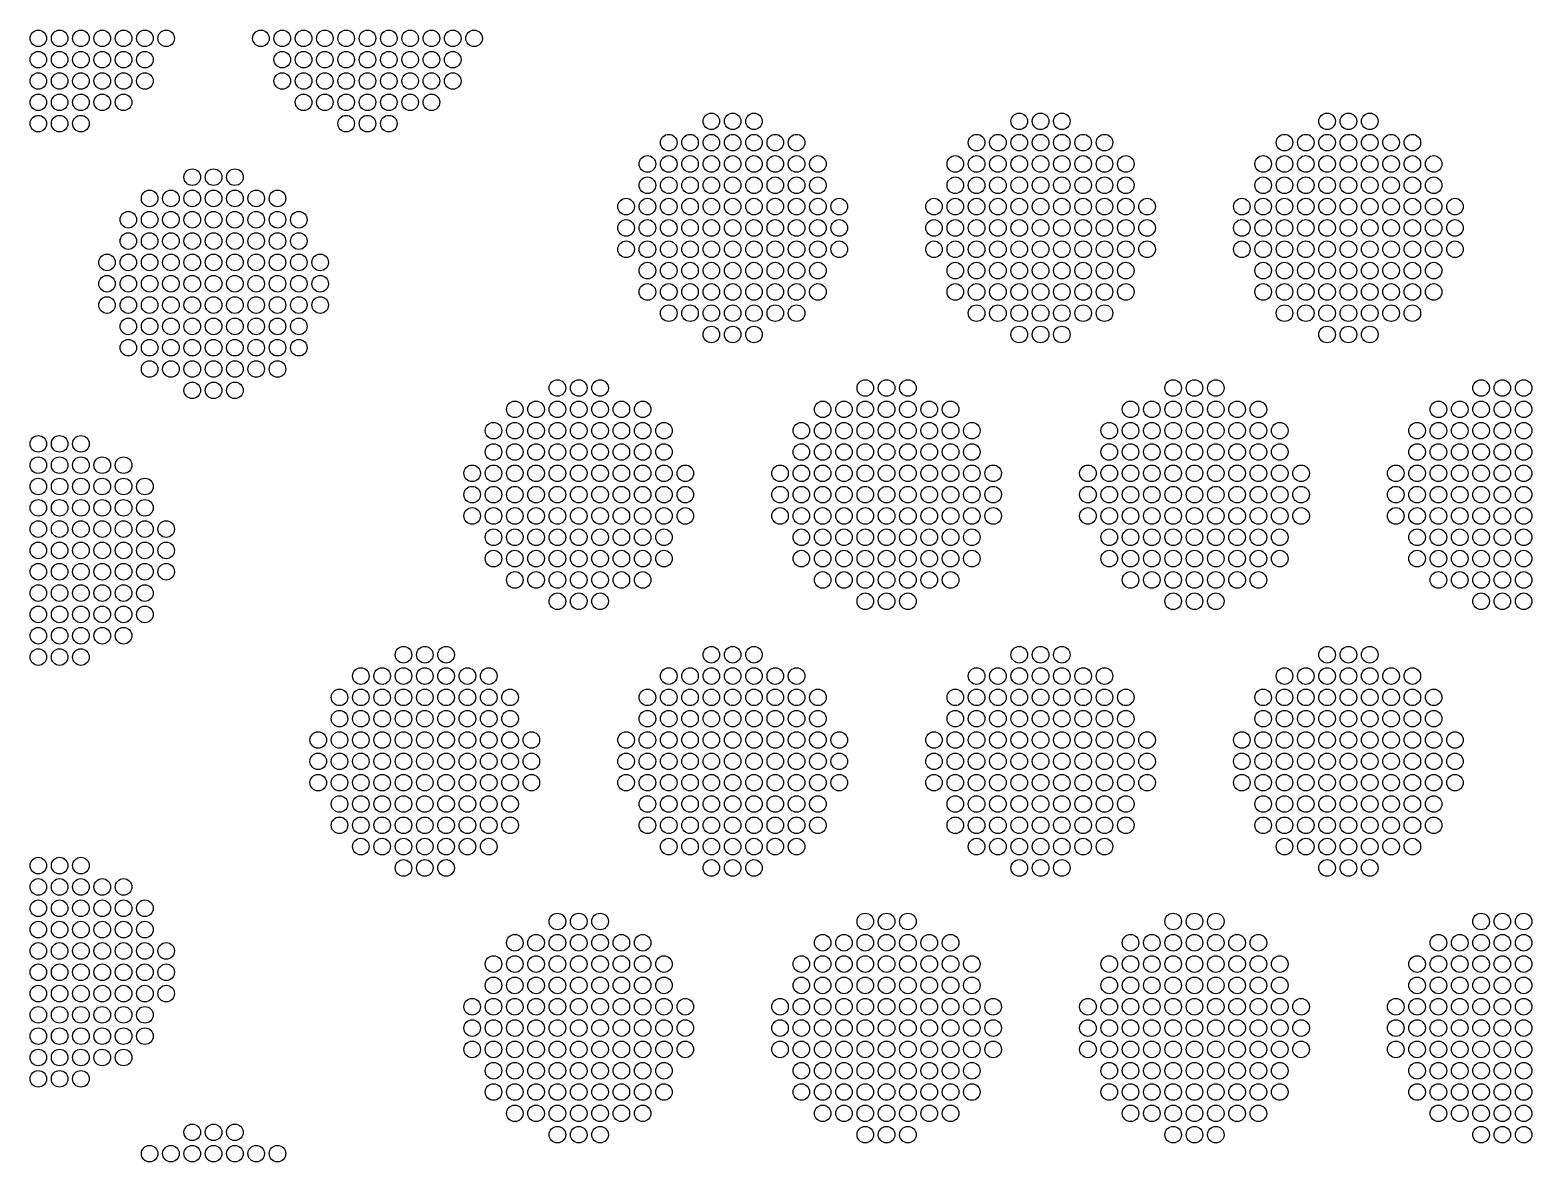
# Model space of a CAD drawing. Extents: x -49 to 54, y -38 to 38.
# Drawn here: x -23.31 to -16.97, y -18.97 to -14.19 of the extents above; entities that cross this region are included whole.
import ezdxf

# ---------------------------------------------------------------- set-up
doc = ezdxf.new("R2010")
doc.units = 0
doc.layers.add('LOWER_ELECTRODE', color=1, linetype='CONTINUOUS')

msp = doc.modelspace()

# ---------------------------------------------------------------- linework, layer by layer
at = {"layer": 'LOWER_ELECTRODE'}
for centre in [(-23.2784, -14.2284), (-23.1884, -14.2284), (-23.0984, -14.2284), (-23.0084, -14.2284), (-22.9184, -14.2284), (-22.8284, -14.2284), (-22.7384, -14.2284), (-22.3384, -14.2284), (-22.2484, -14.2284), (-22.1584, -14.2284), (-22.0684, -14.2284), (-21.9784, -14.2284), (-21.8884, -14.2284), (-21.7984, -14.2284), (-21.7084, -14.2284), (-21.6184, -14.2284), (-21.5284, -14.2284), (-21.4384, -14.2284), (-23.2784, -14.3184), (-23.1884, -14.3184), (-23.0984, -14.3184), (-23.0084, -14.3184), (-22.9184, -14.3184), (-22.8284, -14.3184), (-22.2484, -14.3184), (-22.1584, -14.3184), (-22.0684, -14.3184), (-21.9784, -14.3184), (-21.8884, -14.3184), (-21.7984, -14.3184), (-21.7084, -14.3184), (-21.6184, -14.3184), (-21.5284, -14.3184), (-23.2784, -14.4084), (-23.1884, -14.4084), (-23.0984, -14.4084), (-23.0084, -14.4084), (-22.9184, -14.4084), (-22.8284, -14.4084), (-22.2484, -14.4084), (-22.1584, -14.4084), (-22.0684, -14.4084), (-21.9784, -14.4084), (-21.8884, -14.4084), (-21.7984, -14.4084), (-21.7084, -14.4084), (-21.6184, -14.4084), (-21.5284, -14.4084), (-23.2784, -14.4984), (-23.1884, -14.4984), (-23.0984, -14.4984), (-23.0084, -14.4984), (-22.9184, -14.4984), (-22.1584, -14.4984), (-22.0684, -14.4984), (-21.9784, -14.4984), (-21.8884, -14.4984), (-21.7984, -14.4984), (-21.7084, -14.4984), (-21.6184, -14.4984), (-23.2784, -14.5884), (-23.1884, -14.5884), (-23.0984, -14.5884), (-21.9784, -14.5884), (-21.8884, -14.5884), (-21.7984, -14.5884), (-20.4365, -14.5786), (-20.3465, -14.5786), (-20.2565, -14.5786), (-19.1365, -14.5786), (-19.0465, -14.5786), (-18.9565, -14.5786), (-17.8365, -14.5786), (-17.7465, -14.5786), (-17.6565, -14.5786), (-20.6165, -14.6686), (-20.5265, -14.6686), (-20.4365, -14.6686), (-20.3465, -14.6686), (-20.2565, -14.6686), (-20.1665, -14.6686), (-20.0765, -14.6686), (-19.3165, -14.6686), (-19.2265, -14.6686), (-19.1365, -14.6686), (-19.0465, -14.6686), (-18.9565, -14.6686), (-18.8665, -14.6686), (-18.7765, -14.6686), (-18.0165, -14.6686), (-17.9265, -14.6686), (-17.8365, -14.6686), (-17.7465, -14.6686), (-17.6565, -14.6686), (-17.5665, -14.6686), (-17.4765, -14.6686), (-20.7065, -14.7586), (-20.6165, -14.7586), (-20.5265, -14.7586), (-20.4365, -14.7586), (-20.3465, -14.7586), (-20.2565, -14.7586), (-20.1665, -14.7586), (-20.0765, -14.7586), (-19.9865, -14.7586), (-19.4065, -14.7586), (-19.3165, -14.7586), (-19.2265, -14.7586), (-19.1365, -14.7586), (-19.0465, -14.7586), (-18.9565, -14.7586), (-18.8665, -14.7586), (-18.7765, -14.7586), (-18.6865, -14.7586), (-18.1065, -14.7586), (-18.0165, -14.7586), (-17.9265, -14.7586), (-17.8365, -14.7586), (-17.7465, -14.7586), (-17.6565, -14.7586), (-17.5665, -14.7586), (-17.4765, -14.7586), (-17.3865, -14.7586), (-22.6284, -14.8142), (-22.5384, -14.8142), (-22.4484, -14.8142), (-20.7065, -14.8486), (-20.6165, -14.8486), (-20.5265, -14.8486), (-20.4365, -14.8486), (-20.3465, -14.8486), (-20.2565, -14.8486), (-20.1665, -14.8486), (-20.0765, -14.8486), (-19.9865, -14.8486), (-19.4065, -14.8486), (-19.3165, -14.8486), (-19.2265, -14.8486), (-19.1365, -14.8486), (-19.0465, -14.8486), (-18.9565, -14.8486), (-18.8665, -14.8486), (-18.7765, -14.8486), (-18.6865, -14.8486), (-18.1065, -14.8486), (-18.0165, -14.8486), (-17.9265, -14.8486), (-17.8365, -14.8486), (-17.7465, -14.8486), (-17.6565, -14.8486), (-17.5665, -14.8486), (-17.4765, -14.8486), (-17.3865, -14.8486), (-22.8084, -14.9042), (-22.7184, -14.9042), (-22.6284, -14.9042), (-22.5384, -14.9042), (-22.4484, -14.9042), (-22.3584, -14.9042), (-22.2684, -14.9042), (-22.8984, -14.9942), (-22.8084, -14.9942), (-22.7184, -14.9942), (-22.6284, -14.9942), (-22.5384, -14.9942), (-22.4484, -14.9942), (-22.3584, -14.9942), (-22.2684, -14.9942), (-22.1784, -14.9942), (-20.7965, -14.9386), (-20.7065, -14.9386), (-20.6165, -14.9386), (-20.5265, -14.9386), (-20.4365, -14.9386), (-20.3465, -14.9386), (-20.2565, -14.9386), (-20.1665, -14.9386), (-20.0765, -14.9386), (-19.9865, -14.9386), (-19.8965, -14.9386), (-19.4965, -14.9386), (-19.4065, -14.9386), (-19.3165, -14.9386), (-19.2265, -14.9386), (-19.1365, -14.9386), (-19.0465, -14.9386), (-18.9565, -14.9386), (-18.8665, -14.9386), (-18.7765, -14.9386), (-18.6865, -14.9386), (-18.5965, -14.9386), (-18.1965, -14.9386), (-18.1065, -14.9386), (-18.0165, -14.9386), (-17.9265, -14.9386), (-17.8365, -14.9386), (-17.7465, -14.9386), (-17.6565, -14.9386), (-17.5665, -14.9386), (-17.4765, -14.9386), (-17.3865, -14.9386), (-17.2965, -14.9386), (-20.7965, -15.0286), (-20.7065, -15.0286), (-20.6165, -15.0286), (-20.5265, -15.0286), (-20.4365, -15.0286), (-20.3465, -15.0286), (-20.2565, -15.0286), (-20.1665, -15.0286), (-20.0765, -15.0286), (-19.9865, -15.0286), (-19.8965, -15.0286), (-19.4965, -15.0286), (-19.4065, -15.0286), (-19.3165, -15.0286), (-19.2265, -15.0286), (-19.1365, -15.0286), (-19.0465, -15.0286), (-18.9565, -15.0286), (-18.8665, -15.0286), (-18.7765, -15.0286), (-18.6865, -15.0286), (-18.5965, -15.0286), (-18.1965, -15.0286), (-18.1065, -15.0286), (-18.0165, -15.0286), (-17.9265, -15.0286), (-17.8365, -15.0286), (-17.7465, -15.0286), (-17.6565, -15.0286), (-17.5665, -15.0286), (-17.4765, -15.0286), (-17.3865, -15.0286), (-17.2965, -15.0286), (-22.8984, -15.0842), (-22.8084, -15.0842), (-22.7184, -15.0842), (-22.6284, -15.0842), (-22.5384, -15.0842), (-22.4484, -15.0842), (-22.3584, -15.0842), (-22.2684, -15.0842), (-22.1784, -15.0842), (-20.7965, -15.1186), (-20.7065, -15.1186), (-20.6165, -15.1186), (-20.5265, -15.1186), (-20.4365, -15.1186), (-20.3465, -15.1186), (-20.2565, -15.1186), (-20.1665, -15.1186), (-20.0765, -15.1186), (-19.9865, -15.1186), (-19.8965, -15.1186), (-19.4965, -15.1186), (-19.4065, -15.1186), (-19.3165, -15.1186), (-19.2265, -15.1186), (-19.1365, -15.1186), (-19.0465, -15.1186), (-18.9565, -15.1186), (-18.8665, -15.1186), (-18.7765, -15.1186), (-18.6865, -15.1186), (-18.5965, -15.1186), (-18.1965, -15.1186), (-18.1065, -15.1186), (-18.0165, -15.1186), (-17.9265, -15.1186), (-17.8365, -15.1186), (-17.7465, -15.1186), (-17.6565, -15.1186), (-17.5665, -15.1186), (-17.4765, -15.1186), (-17.3865, -15.1186), (-17.2965, -15.1186), (-22.9884, -15.1742), (-22.8984, -15.1742), (-22.8084, -15.1742), (-22.7184, -15.1742), (-22.6284, -15.1742), (-22.5384, -15.1742), (-22.4484, -15.1742), (-22.3584, -15.1742), (-22.2684, -15.1742), (-22.1784, -15.1742), (-22.0884, -15.1742), (-20.7065, -15.2086), (-20.6165, -15.2086), (-20.5265, -15.2086), (-20.4365, -15.2086), (-20.3465, -15.2086), (-20.2565, -15.2086), (-20.1665, -15.2086), (-20.0765, -15.2086), (-19.9865, -15.2086), (-19.4065, -15.2086), (-19.3165, -15.2086), (-19.2265, -15.2086), (-19.1365, -15.2086), (-19.0465, -15.2086), (-18.9565, -15.2086), (-18.8665, -15.2086), (-18.7765, -15.2086), (-18.6865, -15.2086), (-18.1065, -15.2086), (-18.0165, -15.2086), (-17.9265, -15.2086), (-17.8365, -15.2086), (-17.7465, -15.2086), (-17.6565, -15.2086), (-17.5665, -15.2086), (-17.4765, -15.2086), (-17.3865, -15.2086), (-22.9884, -15.2642), (-22.8984, -15.2642), (-22.8084, -15.2642), (-22.7184, -15.2642), (-22.6284, -15.2642), (-22.5384, -15.2642), (-22.4484, -15.2642), (-22.3584, -15.2642), (-22.2684, -15.2642), (-22.1784, -15.2642), (-22.0884, -15.2642), (-20.7065, -15.2986), (-20.6165, -15.2986), (-20.5265, -15.2986), (-20.4365, -15.2986), (-20.3465, -15.2986), (-20.2565, -15.2986), (-20.1665, -15.2986), (-20.0765, -15.2986), (-19.9865, -15.2986), (-19.4065, -15.2986), (-19.3165, -15.2986), (-19.2265, -15.2986), (-19.1365, -15.2986), (-19.0465, -15.2986), (-18.9565, -15.2986), (-18.8665, -15.2986), (-18.7765, -15.2986), (-18.6865, -15.2986), (-18.1065, -15.2986), (-18.0165, -15.2986), (-17.9265, -15.2986), (-17.8365, -15.2986), (-17.7465, -15.2986), (-17.6565, -15.2986), (-17.5665, -15.2986), (-17.4765, -15.2986), (-17.3865, -15.2986), (-22.9884, -15.3542), (-22.8984, -15.3542), (-22.8084, -15.3542), (-22.7184, -15.3542), (-22.6284, -15.3542), (-22.5384, -15.3542), (-22.4484, -15.3542), (-22.3584, -15.3542), (-22.2684, -15.3542), (-22.1784, -15.3542), (-22.0884, -15.3542), (-22.8984, -15.4442), (-22.8084, -15.4442), (-22.7184, -15.4442), (-22.6284, -15.4442), (-22.5384, -15.4442), (-22.4484, -15.4442), (-22.3584, -15.4442), (-22.2684, -15.4442), (-22.1784, -15.4442), (-20.6165, -15.3886), (-20.5265, -15.3886), (-20.4365, -15.3886), (-20.3465, -15.3886), (-20.2565, -15.3886), (-20.1665, -15.3886), (-20.0765, -15.3886), (-19.3165, -15.3886), (-19.2265, -15.3886), (-19.1365, -15.3886), (-19.0465, -15.3886), (-18.9565, -15.3886), (-18.8665, -15.3886), (-18.7765, -15.3886), (-18.0165, -15.3886), (-17.9265, -15.3886), (-17.8365, -15.3886), (-17.7465, -15.3886), (-17.6565, -15.3886), (-17.5665, -15.3886), (-17.4765, -15.3886), (-20.4365, -15.4786), (-20.3465, -15.4786), (-20.2565, -15.4786), (-19.1365, -15.4786), (-19.0465, -15.4786), (-18.9565, -15.4786), (-17.8365, -15.4786), (-17.7465, -15.4786), (-17.6565, -15.4786), (-22.8984, -15.5342), (-22.8084, -15.5342), (-22.7184, -15.5342), (-22.6284, -15.5342), (-22.5384, -15.5342), (-22.4484, -15.5342), (-22.3584, -15.5342), (-22.2684, -15.5342), (-22.1784, -15.5342), (-22.8084, -15.6242), (-22.7184, -15.6242), (-22.6284, -15.6242), (-22.5384, -15.6242), (-22.4484, -15.6242), (-22.3584, -15.6242), (-22.2684, -15.6242), (-22.6284, -15.7142), (-22.5384, -15.7142), (-22.4484, -15.7142), (-21.0865, -15.7044), (-20.9965, -15.7044), (-20.9065, -15.7044), (-19.7865, -15.7044), (-19.6965, -15.7044), (-19.6065, -15.7044), (-18.4865, -15.7044), (-18.3965, -15.7044), (-18.3065, -15.7044), (-17.1865, -15.7044), (-17.0965, -15.7044), (-17.0065, -15.7044), (-21.2665, -15.7944), (-21.1765, -15.7944), (-21.0865, -15.7944), (-20.9965, -15.7944), (-20.9065, -15.7944), (-20.8165, -15.7944), (-20.7265, -15.7944), (-19.9665, -15.7944), (-19.8765, -15.7944), (-19.7865, -15.7944), (-19.6965, -15.7944), (-19.6065, -15.7944), (-19.5165, -15.7944), (-19.4265, -15.7944), (-18.6665, -15.7944), (-18.5765, -15.7944), (-18.4865, -15.7944), (-18.3965, -15.7944), (-18.3065, -15.7944), (-18.2165, -15.7944), (-18.1265, -15.7944), (-17.3665, -15.7944), (-17.2765, -15.7944), (-17.1865, -15.7944), (-17.0965, -15.7944), (-17.0065, -15.7944), (-21.3565, -15.8844), (-21.2665, -15.8844), (-21.1765, -15.8844), (-21.0865, -15.8844), (-20.9965, -15.8844), (-20.9065, -15.8844), (-20.8165, -15.8844), (-20.7265, -15.8844), (-20.6365, -15.8844), (-20.0565, -15.8844), (-19.9665, -15.8844), (-19.8765, -15.8844), (-19.7865, -15.8844), (-19.6965, -15.8844), (-19.6065, -15.8844), (-19.5165, -15.8844), (-19.4265, -15.8844), (-19.3365, -15.8844), (-18.7565, -15.8844), (-18.6665, -15.8844), (-18.5765, -15.8844), (-18.4865, -15.8844), (-18.3965, -15.8844), (-18.3065, -15.8844), (-18.2165, -15.8844), (-18.1265, -15.8844), (-18.0365, -15.8844), (-17.4565, -15.8844), (-17.3665, -15.8844), (-17.2765, -15.8844), (-17.1865, -15.8844), (-17.0965, -15.8844), (-17.0065, -15.8844), (-23.2784, -15.94), (-23.1884, -15.94), (-23.0984, -15.94), (-21.3565, -15.9744), (-21.2665, -15.9744), (-21.1765, -15.9744), (-21.0865, -15.9744), (-20.9965, -15.9744), (-20.9065, -15.9744), (-20.8165, -15.9744), (-20.7265, -15.9744), (-20.6365, -15.9744), (-20.0565, -15.9744), (-19.9665, -15.9744), (-19.8765, -15.9744), (-19.7865, -15.9744), (-19.6965, -15.9744), (-19.6065, -15.9744), (-19.5165, -15.9744), (-19.4265, -15.9744), (-19.3365, -15.9744), (-18.7565, -15.9744), (-18.6665, -15.9744), (-18.5765, -15.9744), (-18.4865, -15.9744), (-18.3965, -15.9744), (-18.3065, -15.9744), (-18.2165, -15.9744), (-18.1265, -15.9744), (-18.0365, -15.9744), (-17.4565, -15.9744), (-17.3665, -15.9744), (-17.2765, -15.9744), (-17.1865, -15.9744), (-17.0965, -15.9744), (-17.0065, -15.9744), (-23.2784, -16.03), (-23.1884, -16.03), (-23.0984, -16.03), (-23.0084, -16.03), (-22.9184, -16.03), (-21.4465, -16.0644), (-21.3565, -16.0644), (-21.2665, -16.0644), (-21.1765, -16.0644), (-21.0865, -16.0644), (-20.9965, -16.0644), (-20.9065, -16.0644), (-20.8165, -16.0644), (-20.7265, -16.0644), (-20.6365, -16.0644), (-20.5465, -16.0644), (-20.1465, -16.0644), (-20.0565, -16.0644), (-19.9665, -16.0644), (-19.8765, -16.0644), (-19.7865, -16.0644), (-19.6965, -16.0644), (-19.6065, -16.0644), (-19.5165, -16.0644), (-19.4265, -16.0644), (-19.3365, -16.0644), (-19.2465, -16.0644), (-18.8465, -16.0644), (-18.7565, -16.0644), (-18.6665, -16.0644), (-18.5765, -16.0644), (-18.4865, -16.0644), (-18.3965, -16.0644), (-18.3065, -16.0644), (-18.2165, -16.0644), (-18.1265, -16.0644), (-18.0365, -16.0644), (-17.9465, -16.0644), (-17.5465, -16.0644), (-17.4565, -16.0644), (-17.3665, -16.0644), (-17.2765, -16.0644), (-17.1865, -16.0644), (-17.0965, -16.0644), (-17.0065, -16.0644), (-23.2784, -16.12), (-23.1884, -16.12), (-23.0984, -16.12), (-23.0084, -16.12), (-22.9184, -16.12), (-22.8284, -16.12), (-21.4465, -16.1544), (-21.3565, -16.1544), (-21.2665, -16.1544), (-21.1765, -16.1544), (-21.0865, -16.1544), (-20.9965, -16.1544), (-20.9065, -16.1544), (-20.8165, -16.1544), (-20.7265, -16.1544), (-20.6365, -16.1544), (-20.5465, -16.1544), (-20.1465, -16.1544), (-20.0565, -16.1544), (-19.9665, -16.1544), (-19.8765, -16.1544), (-19.7865, -16.1544), (-19.6965, -16.1544), (-19.6065, -16.1544), (-19.5165, -16.1544), (-19.4265, -16.1544), (-19.3365, -16.1544), (-19.2465, -16.1544), (-18.8465, -16.1544), (-18.7565, -16.1544), (-18.6665, -16.1544), (-18.5765, -16.1544), (-18.4865, -16.1544), (-18.3965, -16.1544), (-18.3065, -16.1544), (-18.2165, -16.1544), (-18.1265, -16.1544), (-18.0365, -16.1544), (-17.9465, -16.1544), (-17.5465, -16.1544), (-17.4565, -16.1544), (-17.3665, -16.1544), (-17.2765, -16.1544), (-17.1865, -16.1544), (-17.0965, -16.1544), (-17.0065, -16.1544), (-23.2784, -16.21), (-23.1884, -16.21), (-23.0984, -16.21), (-23.0084, -16.21), (-22.9184, -16.21), (-22.8284, -16.21), (-21.4465, -16.2444), (-21.3565, -16.2444), (-21.2665, -16.2444), (-21.1765, -16.2444), (-21.0865, -16.2444), (-20.9965, -16.2444), (-20.9065, -16.2444), (-20.8165, -16.2444), (-20.7265, -16.2444), (-20.6365, -16.2444), (-20.5465, -16.2444), (-20.1465, -16.2444), (-20.0565, -16.2444), (-19.9665, -16.2444), (-19.8765, -16.2444), (-19.7865, -16.2444), (-19.6965, -16.2444), (-19.6065, -16.2444), (-19.5165, -16.2444), (-19.4265, -16.2444), (-19.3365, -16.2444), (-19.2465, -16.2444), (-18.8465, -16.2444), (-18.7565, -16.2444), (-18.6665, -16.2444), (-18.5765, -16.2444), (-18.4865, -16.2444), (-18.3965, -16.2444), (-18.3065, -16.2444), (-18.2165, -16.2444), (-18.1265, -16.2444), (-18.0365, -16.2444), (-17.9465, -16.2444), (-17.5465, -16.2444), (-17.4565, -16.2444), (-17.3665, -16.2444), (-17.2765, -16.2444), (-17.1865, -16.2444), (-17.0965, -16.2444), (-17.0065, -16.2444), (-23.2784, -16.3), (-23.1884, -16.3), (-23.0984, -16.3), (-23.0084, -16.3), (-22.9184, -16.3), (-22.8284, -16.3), (-22.7384, -16.3), (-23.2784, -16.39), (-23.1884, -16.39), (-23.0984, -16.39), (-23.0084, -16.39), (-22.9184, -16.39), (-22.8284, -16.39), (-22.7384, -16.39), (-21.3565, -16.3344), (-21.2665, -16.3344), (-21.1765, -16.3344), (-21.0865, -16.3344), (-20.9965, -16.3344), (-20.9065, -16.3344), (-20.8165, -16.3344), (-20.7265, -16.3344), (-20.6365, -16.3344), (-20.0565, -16.3344), (-19.9665, -16.3344), (-19.8765, -16.3344), (-19.7865, -16.3344), (-19.6965, -16.3344), (-19.6065, -16.3344), (-19.5165, -16.3344), (-19.4265, -16.3344), (-19.3365, -16.3344), (-18.7565, -16.3344), (-18.6665, -16.3344), (-18.5765, -16.3344), (-18.4865, -16.3344), (-18.3965, -16.3344), (-18.3065, -16.3344), (-18.2165, -16.3344), (-18.1265, -16.3344), (-18.0365, -16.3344), (-17.4565, -16.3344), (-17.3665, -16.3344), (-17.2765, -16.3344), (-17.1865, -16.3344), (-17.0965, -16.3344), (-17.0065, -16.3344), (-21.3565, -16.4244), (-21.2665, -16.4244), (-21.1765, -16.4244), (-21.0865, -16.4244), (-20.9965, -16.4244), (-20.9065, -16.4244), (-20.8165, -16.4244), (-20.7265, -16.4244), (-20.6365, -16.4244), (-20.0565, -16.4244), (-19.9665, -16.4244), (-19.8765, -16.4244), (-19.7865, -16.4244), (-19.6965, -16.4244), (-19.6065, -16.4244), (-19.5165, -16.4244), (-19.4265, -16.4244), (-19.3365, -16.4244), (-18.7565, -16.4244), (-18.6665, -16.4244), (-18.5765, -16.4244), (-18.4865, -16.4244), (-18.3965, -16.4244), (-18.3065, -16.4244), (-18.2165, -16.4244), (-18.1265, -16.4244), (-18.0365, -16.4244), (-17.4565, -16.4244), (-17.3665, -16.4244), (-17.2765, -16.4244), (-17.1865, -16.4244), (-17.0965, -16.4244), (-17.0065, -16.4244), (-23.2784, -16.48), (-23.1884, -16.48), (-23.0984, -16.48), (-23.0084, -16.48), (-22.9184, -16.48), (-22.8284, -16.48), (-22.7384, -16.48), (-21.2665, -16.5144), (-21.1765, -16.5144), (-21.0865, -16.5144), (-20.9965, -16.5144), (-20.9065, -16.5144), (-20.8165, -16.5144), (-20.7265, -16.5144), (-19.9665, -16.5144), (-19.8765, -16.5144), (-19.7865, -16.5144), (-19.6965, -16.5144), (-19.6065, -16.5144), (-19.5165, -16.5144), (-19.4265, -16.5144), (-18.6665, -16.5144), (-18.5765, -16.5144), (-18.4865, -16.5144), (-18.3965, -16.5144), (-18.3065, -16.5144), (-18.2165, -16.5144), (-18.1265, -16.5144), (-17.3665, -16.5144), (-17.2765, -16.5144), (-17.1865, -16.5144), (-17.0965, -16.5144), (-17.0065, -16.5144), (-23.2784, -16.57), (-23.1884, -16.57), (-23.0984, -16.57), (-23.0084, -16.57), (-22.9184, -16.57), (-22.8284, -16.57), (-21.0865, -16.6044), (-20.9965, -16.6044), (-20.9065, -16.6044), (-19.7865, -16.6044), (-19.6965, -16.6044), (-19.6065, -16.6044), (-18.4865, -16.6044), (-18.3965, -16.6044), (-18.3065, -16.6044), (-17.1865, -16.6044), (-17.0965, -16.6044), (-17.0065, -16.6044), (-23.2784, -16.66), (-23.1884, -16.66), (-23.0984, -16.66), (-23.0084, -16.66), (-22.9184, -16.66), (-22.8284, -16.66), (-23.2784, -16.75), (-23.1884, -16.75), (-23.0984, -16.75), (-23.0084, -16.75), (-22.9184, -16.75), (-23.2784, -16.84), (-23.1884, -16.84), (-23.0984, -16.84), (-21.7365, -16.8302), (-21.6465, -16.8302), (-21.5565, -16.8302), (-20.4365, -16.8302), (-20.3465, -16.8302), (-20.2565, -16.8302), (-19.1365, -16.8302), (-19.0465, -16.8302), (-18.9565, -16.8302), (-17.8365, -16.8302), (-17.7465, -16.8302), (-17.6565, -16.8302), (-21.9165, -16.9202), (-21.8265, -16.9202), (-21.7365, -16.9202), (-21.6465, -16.9202), (-21.5565, -16.9202), (-21.4665, -16.9202), (-21.3765, -16.9202), (-20.6165, -16.9202), (-20.5265, -16.9202), (-20.4365, -16.9202), (-20.3465, -16.9202), (-20.2565, -16.9202), (-20.1665, -16.9202), (-20.0765, -16.9202), (-19.3165, -16.9202), (-19.2265, -16.9202), (-19.1365, -16.9202), (-19.0465, -16.9202), (-18.9565, -16.9202), (-18.8665, -16.9202), (-18.7765, -16.9202), (-18.0165, -16.9202), (-17.9265, -16.9202), (-17.8365, -16.9202), (-17.7465, -16.9202), (-17.6565, -16.9202), (-17.5665, -16.9202), (-17.4765, -16.9202), (-22.0065, -17.0102), (-21.9165, -17.0102), (-21.8265, -17.0102), (-21.7365, -17.0102), (-21.6465, -17.0102), (-21.5565, -17.0102), (-21.4665, -17.0102), (-21.3765, -17.0102), (-21.2865, -17.0102), (-20.7065, -17.0102), (-20.6165, -17.0102), (-20.5265, -17.0102), (-20.4365, -17.0102), (-20.3465, -17.0102), (-20.2565, -17.0102), (-20.1665, -17.0102), (-20.0765, -17.0102), (-19.9865, -17.0102), (-19.4065, -17.0102), (-19.3165, -17.0102), (-19.2265, -17.0102), (-19.1365, -17.0102), (-19.0465, -17.0102), (-18.9565, -17.0102), (-18.8665, -17.0102), (-18.7765, -17.0102), (-18.6865, -17.0102), (-18.1065, -17.0102), (-18.0165, -17.0102), (-17.9265, -17.0102), (-17.8365, -17.0102), (-17.7465, -17.0102), (-17.6565, -17.0102), (-17.5665, -17.0102), (-17.4765, -17.0102), (-17.3865, -17.0102), (-22.0065, -17.1002), (-21.9165, -17.1002), (-21.8265, -17.1002), (-21.7365, -17.1002), (-21.6465, -17.1002), (-21.5565, -17.1002), (-21.4665, -17.1002), (-21.3765, -17.1002), (-21.2865, -17.1002), (-20.7065, -17.1002), (-20.6165, -17.1002), (-20.5265, -17.1002), (-20.4365, -17.1002), (-20.3465, -17.1002), (-20.2565, -17.1002), (-20.1665, -17.1002), (-20.0765, -17.1002), (-19.9865, -17.1002), (-19.4065, -17.1002), (-19.3165, -17.1002), (-19.2265, -17.1002), (-19.1365, -17.1002), (-19.0465, -17.1002), (-18.9565, -17.1002), (-18.8665, -17.1002), (-18.7765, -17.1002), (-18.6865, -17.1002), (-18.1065, -17.1002), (-18.0165, -17.1002), (-17.9265, -17.1002), (-17.8365, -17.1002), (-17.7465, -17.1002), (-17.6565, -17.1002), (-17.5665, -17.1002), (-17.4765, -17.1002), (-17.3865, -17.1002), (-22.0965, -17.1902), (-22.0065, -17.1902), (-21.9165, -17.1902), (-21.8265, -17.1902), (-21.7365, -17.1902), (-21.6465, -17.1902), (-21.5565, -17.1902), (-21.4665, -17.1902), (-21.3765, -17.1902), (-21.2865, -17.1902), (-21.1965, -17.1902), (-20.7965, -17.1902), (-20.7065, -17.1902), (-20.6165, -17.1902), (-20.5265, -17.1902), (-20.4365, -17.1902), (-20.3465, -17.1902), (-20.2565, -17.1902), (-20.1665, -17.1902), (-20.0765, -17.1902), (-19.9865, -17.1902), (-19.8965, -17.1902), (-19.4965, -17.1902), (-19.4065, -17.1902), (-19.3165, -17.1902), (-19.2265, -17.1902), (-19.1365, -17.1902), (-19.0465, -17.1902), (-18.9565, -17.1902), (-18.8665, -17.1902), (-18.7765, -17.1902), (-18.6865, -17.1902), (-18.5965, -17.1902), (-18.1965, -17.1902), (-18.1065, -17.1902), (-18.0165, -17.1902), (-17.9265, -17.1902), (-17.8365, -17.1902), (-17.7465, -17.1902), (-17.6565, -17.1902), (-17.5665, -17.1902), (-17.4765, -17.1902), (-17.3865, -17.1902), (-17.2965, -17.1902), (-22.0965, -17.2802), (-22.0065, -17.2802), (-21.9165, -17.2802), (-21.8265, -17.2802), (-21.7365, -17.2802), (-21.6465, -17.2802), (-21.5565, -17.2802), (-21.4665, -17.2802), (-21.3765, -17.2802), (-21.2865, -17.2802), (-21.1965, -17.2802), (-20.7965, -17.2802), (-20.7065, -17.2802), (-20.6165, -17.2802), (-20.5265, -17.2802), (-20.4365, -17.2802), (-20.3465, -17.2802), (-20.2565, -17.2802), (-20.1665, -17.2802), (-20.0765, -17.2802), (-19.9865, -17.2802), (-19.8965, -17.2802), (-19.4965, -17.2802), (-19.4065, -17.2802), (-19.3165, -17.2802), (-19.2265, -17.2802), (-19.1365, -17.2802), (-19.0465, -17.2802), (-18.9565, -17.2802), (-18.8665, -17.2802), (-18.7765, -17.2802), (-18.6865, -17.2802), (-18.5965, -17.2802), (-18.1965, -17.2802), (-18.1065, -17.2802), (-18.0165, -17.2802), (-17.9265, -17.2802), (-17.8365, -17.2802), (-17.7465, -17.2802), (-17.6565, -17.2802), (-17.5665, -17.2802), (-17.4765, -17.2802), (-17.3865, -17.2802), (-17.2965, -17.2802), (-22.0965, -17.3702), (-22.0065, -17.3702), (-21.9165, -17.3702), (-21.8265, -17.3702), (-21.7365, -17.3702), (-21.6465, -17.3702), (-21.5565, -17.3702), (-21.4665, -17.3702), (-21.3765, -17.3702), (-21.2865, -17.3702), (-21.1965, -17.3702), (-20.7965, -17.3702), (-20.7065, -17.3702), (-20.6165, -17.3702), (-20.5265, -17.3702), (-20.4365, -17.3702), (-20.3465, -17.3702), (-20.2565, -17.3702), (-20.1665, -17.3702), (-20.0765, -17.3702), (-19.9865, -17.3702), (-19.8965, -17.3702), (-19.4965, -17.3702), (-19.4065, -17.3702), (-19.3165, -17.3702), (-19.2265, -17.3702), (-19.1365, -17.3702), (-19.0465, -17.3702), (-18.9565, -17.3702), (-18.8665, -17.3702), (-18.7765, -17.3702), (-18.6865, -17.3702), (-18.5965, -17.3702), (-18.1965, -17.3702), (-18.1065, -17.3702), (-18.0165, -17.3702), (-17.9265, -17.3702), (-17.8365, -17.3702), (-17.7465, -17.3702), (-17.6565, -17.3702), (-17.5665, -17.3702), (-17.4765, -17.3702), (-17.3865, -17.3702), (-17.2965, -17.3702), (-22.0065, -17.4602), (-21.9165, -17.4602), (-21.8265, -17.4602), (-21.7365, -17.4602), (-21.6465, -17.4602), (-21.5565, -17.4602), (-21.4665, -17.4602), (-21.3765, -17.4602), (-21.2865, -17.4602), (-20.7065, -17.4602), (-20.6165, -17.4602), (-20.5265, -17.4602), (-20.4365, -17.4602), (-20.3465, -17.4602), (-20.2565, -17.4602), (-20.1665, -17.4602), (-20.0765, -17.4602), (-19.9865, -17.4602), (-19.4065, -17.4602), (-19.3165, -17.4602), (-19.2265, -17.4602), (-19.1365, -17.4602), (-19.0465, -17.4602), (-18.9565, -17.4602), (-18.8665, -17.4602), (-18.7765, -17.4602), (-18.6865, -17.4602), (-18.1065, -17.4602), (-18.0165, -17.4602), (-17.9265, -17.4602), (-17.8365, -17.4602), (-17.7465, -17.4602), (-17.6565, -17.4602), (-17.5665, -17.4602), (-17.4765, -17.4602), (-17.3865, -17.4602), (-22.0065, -17.5502), (-21.9165, -17.5502), (-21.8265, -17.5502), (-21.7365, -17.5502), (-21.6465, -17.5502), (-21.5565, -17.5502), (-21.4665, -17.5502), (-21.3765, -17.5502), (-21.2865, -17.5502), (-20.7065, -17.5502), (-20.6165, -17.5502), (-20.5265, -17.5502), (-20.4365, -17.5502), (-20.3465, -17.5502), (-20.2565, -17.5502), (-20.1665, -17.5502), (-20.0765, -17.5502), (-19.9865, -17.5502), (-19.4065, -17.5502), (-19.3165, -17.5502), (-19.2265, -17.5502), (-19.1365, -17.5502), (-19.0465, -17.5502), (-18.9565, -17.5502), (-18.8665, -17.5502), (-18.7765, -17.5502), (-18.6865, -17.5502), (-18.1065, -17.5502), (-18.0165, -17.5502), (-17.9265, -17.5502), (-17.8365, -17.5502), (-17.7465, -17.5502), (-17.6565, -17.5502), (-17.5665, -17.5502), (-17.4765, -17.5502), (-17.3865, -17.5502), (-21.9165, -17.6402), (-21.8265, -17.6402), (-21.7365, -17.6402), (-21.6465, -17.6402), (-21.5565, -17.6402), (-21.4665, -17.6402), (-21.3765, -17.6402), (-20.6165, -17.6402), (-20.5265, -17.6402), (-20.4365, -17.6402), (-20.3465, -17.6402), (-20.2565, -17.6402), (-20.1665, -17.6402), (-20.0765, -17.6402), (-19.3165, -17.6402), (-19.2265, -17.6402), (-19.1365, -17.6402), (-19.0465, -17.6402), (-18.9565, -17.6402), (-18.8665, -17.6402), (-18.7765, -17.6402), (-18.0165, -17.6402), (-17.9265, -17.6402), (-17.8365, -17.6402), (-17.7465, -17.6402), (-17.6565, -17.6402), (-17.5665, -17.6402), (-17.4765, -17.6402), (-23.2784, -17.7204), (-23.1884, -17.7204), (-23.0984, -17.7204), (-21.7365, -17.7302), (-21.6465, -17.7302), (-21.5565, -17.7302), (-20.4365, -17.7302), (-20.3465, -17.7302), (-20.2565, -17.7302), (-19.1365, -17.7302), (-19.0465, -17.7302), (-18.9565, -17.7302), (-17.8365, -17.7302), (-17.7465, -17.7302), (-17.6565, -17.7302), (-23.2784, -17.8104), (-23.1884, -17.8104), (-23.0984, -17.8104), (-23.0084, -17.8104), (-22.9184, -17.8104), (-23.2784, -17.9004), (-23.1884, -17.9004), (-23.0984, -17.9004), (-23.0084, -17.9004), (-22.9184, -17.9004), (-22.8284, -17.9004), (-21.0865, -17.9561), (-20.9965, -17.9561), (-20.9065, -17.9561), (-19.7865, -17.9561), (-19.6965, -17.9561), (-19.6065, -17.9561), (-18.4865, -17.9561), (-18.3965, -17.9561), (-18.3065, -17.9561), (-17.1865, -17.9561), (-17.0965, -17.9561), (-17.0065, -17.9561), (-23.2784, -17.9904), (-23.1884, -17.9904), (-23.0984, -17.9904), (-23.0084, -17.9904), (-22.9184, -17.9904), (-22.8284, -17.9904), (-23.2784, -18.0804), (-23.1884, -18.0804), (-23.0984, -18.0804), (-23.0084, -18.0804), (-22.9184, -18.0804), (-22.8284, -18.0804), (-22.7384, -18.0804), (-21.2665, -18.0461), (-21.1765, -18.0461), (-21.0865, -18.0461), (-20.9965, -18.0461), (-20.9065, -18.0461), (-20.8165, -18.0461), (-20.7265, -18.0461), (-19.9665, -18.0461), (-19.8765, -18.0461), (-19.7865, -18.0461), (-19.6965, -18.0461), (-19.6065, -18.0461), (-19.5165, -18.0461), (-19.4265, -18.0461), (-18.6665, -18.0461), (-18.5765, -18.0461), (-18.4865, -18.0461), (-18.3965, -18.0461), (-18.3065, -18.0461), (-18.2165, -18.0461), (-18.1265, -18.0461), (-17.3665, -18.0461), (-17.2765, -18.0461), (-17.1865, -18.0461), (-17.0965, -18.0461), (-17.0065, -18.0461), (-23.2784, -18.1704), (-23.1884, -18.1704), (-23.0984, -18.1704), (-23.0084, -18.1704), (-22.9184, -18.1704), (-22.8284, -18.1704), (-22.7384, -18.1704), (-21.3565, -18.1361), (-21.2665, -18.1361), (-21.1765, -18.1361), (-21.0865, -18.1361), (-20.9965, -18.1361), (-20.9065, -18.1361), (-20.8165, -18.1361), (-20.7265, -18.1361), (-20.6365, -18.1361), (-20.0565, -18.1361), (-19.9665, -18.1361), (-19.8765, -18.1361), (-19.7865, -18.1361), (-19.6965, -18.1361), (-19.6065, -18.1361), (-19.5165, -18.1361), (-19.4265, -18.1361), (-19.3365, -18.1361), (-18.7565, -18.1361), (-18.6665, -18.1361), (-18.5765, -18.1361), (-18.4865, -18.1361), (-18.3965, -18.1361), (-18.3065, -18.1361), (-18.2165, -18.1361), (-18.1265, -18.1361), (-18.0365, -18.1361), (-17.4565, -18.1361), (-17.3665, -18.1361), (-17.2765, -18.1361), (-17.1865, -18.1361), (-17.0965, -18.1361), (-17.0065, -18.1361), (-21.3565, -18.2261), (-21.2665, -18.2261), (-21.1765, -18.2261), (-21.0865, -18.2261), (-20.9965, -18.2261), (-20.9065, -18.2261), (-20.8165, -18.2261), (-20.7265, -18.2261), (-20.6365, -18.2261), (-20.0565, -18.2261), (-19.9665, -18.2261), (-19.8765, -18.2261), (-19.7865, -18.2261), (-19.6965, -18.2261), (-19.6065, -18.2261), (-19.5165, -18.2261), (-19.4265, -18.2261), (-19.3365, -18.2261), (-18.7565, -18.2261), (-18.6665, -18.2261), (-18.5765, -18.2261), (-18.4865, -18.2261), (-18.3965, -18.2261), (-18.3065, -18.2261), (-18.2165, -18.2261), (-18.1265, -18.2261), (-18.0365, -18.2261), (-17.4565, -18.2261), (-17.3665, -18.2261), (-17.2765, -18.2261), (-17.1865, -18.2261), (-17.0965, -18.2261), (-17.0065, -18.2261), (-23.2784, -18.2604), (-23.1884, -18.2604), (-23.0984, -18.2604), (-23.0084, -18.2604), (-22.9184, -18.2604), (-22.8284, -18.2604), (-22.7384, -18.2604), (-23.2784, -18.3504), (-23.1884, -18.3504), (-23.0984, -18.3504), (-23.0084, -18.3504), (-22.9184, -18.3504), (-22.8284, -18.3504), (-21.4465, -18.3161), (-21.3565, -18.3161), (-21.2665, -18.3161), (-21.1765, -18.3161), (-21.0865, -18.3161), (-20.9965, -18.3161), (-20.9065, -18.3161), (-20.8165, -18.3161), (-20.7265, -18.3161), (-20.6365, -18.3161), (-20.5465, -18.3161), (-20.1465, -18.3161), (-20.0565, -18.3161), (-19.9665, -18.3161), (-19.8765, -18.3161), (-19.7865, -18.3161), (-19.6965, -18.3161), (-19.6065, -18.3161), (-19.5165, -18.3161), (-19.4265, -18.3161), (-19.3365, -18.3161), (-19.2465, -18.3161), (-18.8465, -18.3161), (-18.7565, -18.3161), (-18.6665, -18.3161), (-18.5765, -18.3161), (-18.4865, -18.3161), (-18.3965, -18.3161), (-18.3065, -18.3161), (-18.2165, -18.3161), (-18.1265, -18.3161), (-18.0365, -18.3161), (-17.9465, -18.3161), (-17.5465, -18.3161), (-17.4565, -18.3161), (-17.3665, -18.3161), (-17.2765, -18.3161), (-17.1865, -18.3161), (-17.0965, -18.3161), (-17.0065, -18.3161), (-21.4465, -18.4061), (-21.3565, -18.4061), (-21.2665, -18.4061), (-21.1765, -18.4061), (-21.0865, -18.4061), (-20.9965, -18.4061), (-20.9065, -18.4061), (-20.8165, -18.4061), (-20.7265, -18.4061), (-20.6365, -18.4061), (-20.5465, -18.4061), (-20.1465, -18.4061), (-20.0565, -18.4061), (-19.9665, -18.4061), (-19.8765, -18.4061), (-19.7865, -18.4061), (-19.6965, -18.4061), (-19.6065, -18.4061), (-19.5165, -18.4061), (-19.4265, -18.4061), (-19.3365, -18.4061), (-19.2465, -18.4061), (-18.8465, -18.4061), (-18.7565, -18.4061), (-18.6665, -18.4061), (-18.5765, -18.4061), (-18.4865, -18.4061), (-18.3965, -18.4061), (-18.3065, -18.4061), (-18.2165, -18.4061), (-18.1265, -18.4061), (-18.0365, -18.4061), (-17.9465, -18.4061), (-17.5465, -18.4061), (-17.4565, -18.4061), (-17.3665, -18.4061), (-17.2765, -18.4061), (-17.1865, -18.4061), (-17.0965, -18.4061), (-17.0065, -18.4061), (-23.2784, -18.4404), (-23.1884, -18.4404), (-23.0984, -18.4404), (-23.0084, -18.4404), (-22.9184, -18.4404), (-22.8284, -18.4404), (-23.2784, -18.5304), (-23.1884, -18.5304), (-23.0984, -18.5304), (-23.0084, -18.5304), (-22.9184, -18.5304), (-21.4465, -18.4961), (-21.3565, -18.4961), (-21.2665, -18.4961), (-21.1765, -18.4961), (-21.0865, -18.4961), (-20.9965, -18.4961), (-20.9065, -18.4961), (-20.8165, -18.4961), (-20.7265, -18.4961), (-20.6365, -18.4961), (-20.5465, -18.4961), (-20.1465, -18.4961), (-20.0565, -18.4961), (-19.9665, -18.4961), (-19.8765, -18.4961), (-19.7865, -18.4961), (-19.6965, -18.4961), (-19.6065, -18.4961), (-19.5165, -18.4961), (-19.4265, -18.4961), (-19.3365, -18.4961), (-19.2465, -18.4961), (-18.8465, -18.4961), (-18.7565, -18.4961), (-18.6665, -18.4961), (-18.5765, -18.4961), (-18.4865, -18.4961), (-18.3965, -18.4961), (-18.3065, -18.4961), (-18.2165, -18.4961), (-18.1265, -18.4961), (-18.0365, -18.4961), (-17.9465, -18.4961), (-17.5465, -18.4961), (-17.4565, -18.4961), (-17.3665, -18.4961), (-17.2765, -18.4961), (-17.1865, -18.4961), (-17.0965, -18.4961), (-17.0065, -18.4961), (-21.3565, -18.5861), (-21.2665, -18.5861), (-21.1765, -18.5861), (-21.0865, -18.5861), (-20.9965, -18.5861), (-20.9065, -18.5861), (-20.8165, -18.5861), (-20.7265, -18.5861), (-20.6365, -18.5861), (-20.0565, -18.5861), (-19.9665, -18.5861), (-19.8765, -18.5861), (-19.7865, -18.5861), (-19.6965, -18.5861), (-19.6065, -18.5861), (-19.5165, -18.5861), (-19.4265, -18.5861), (-19.3365, -18.5861), (-18.7565, -18.5861), (-18.6665, -18.5861), (-18.5765, -18.5861), (-18.4865, -18.5861), (-18.3965, -18.5861), (-18.3065, -18.5861), (-18.2165, -18.5861), (-18.1265, -18.5861), (-18.0365, -18.5861), (-17.4565, -18.5861), (-17.3665, -18.5861), (-17.2765, -18.5861), (-17.1865, -18.5861), (-17.0965, -18.5861), (-17.0065, -18.5861), (-23.2784, -18.6204), (-23.1884, -18.6204), (-23.0984, -18.6204), (-21.3565, -18.6761), (-21.2665, -18.6761), (-21.1765, -18.6761), (-21.0865, -18.6761), (-20.9965, -18.6761), (-20.9065, -18.6761), (-20.8165, -18.6761), (-20.7265, -18.6761), (-20.6365, -18.6761), (-20.0565, -18.6761), (-19.9665, -18.6761), (-19.8765, -18.6761), (-19.7865, -18.6761), (-19.6965, -18.6761), (-19.6065, -18.6761), (-19.5165, -18.6761), (-19.4265, -18.6761), (-19.3365, -18.6761), (-18.7565, -18.6761), (-18.6665, -18.6761), (-18.5765, -18.6761), (-18.4865, -18.6761), (-18.3965, -18.6761), (-18.3065, -18.6761), (-18.2165, -18.6761), (-18.1265, -18.6761), (-18.0365, -18.6761), (-17.4565, -18.6761), (-17.3665, -18.6761), (-17.2765, -18.6761), (-17.1865, -18.6761), (-17.0965, -18.6761), (-17.0065, -18.6761), (-21.2665, -18.7661), (-21.1765, -18.7661), (-21.0865, -18.7661), (-20.9965, -18.7661), (-20.9065, -18.7661), (-20.8165, -18.7661), (-20.7265, -18.7661), (-19.9665, -18.7661), (-19.8765, -18.7661), (-19.7865, -18.7661), (-19.6965, -18.7661), (-19.6065, -18.7661), (-19.5165, -18.7661), (-19.4265, -18.7661), (-18.6665, -18.7661), (-18.5765, -18.7661), (-18.4865, -18.7661), (-18.3965, -18.7661), (-18.3065, -18.7661), (-18.2165, -18.7661), (-18.1265, -18.7661), (-17.3665, -18.7661), (-17.2765, -18.7661), (-17.1865, -18.7661), (-17.0965, -18.7661), (-17.0065, -18.7661), (-22.6284, -18.8462), (-22.5384, -18.8462), (-22.4484, -18.8462), (-21.0865, -18.8561), (-20.9965, -18.8561), (-20.9065, -18.8561), (-19.7865, -18.8561), (-19.6965, -18.8561), (-19.6065, -18.8561), (-18.4865, -18.8561), (-18.3965, -18.8561), (-18.3065, -18.8561), (-17.1865, -18.8561), (-17.0965, -18.8561), (-17.0065, -18.8561), (-22.8084, -18.9362), (-22.7184, -18.9362), (-22.6284, -18.9362), (-22.5384, -18.9362), (-22.4484, -18.9362), (-22.3584, -18.9362), (-22.2684, -18.9362)]:
    msp.add_circle(centre, 0.035, dxfattribs=at)

doc.saveas('drawing.dxf')
